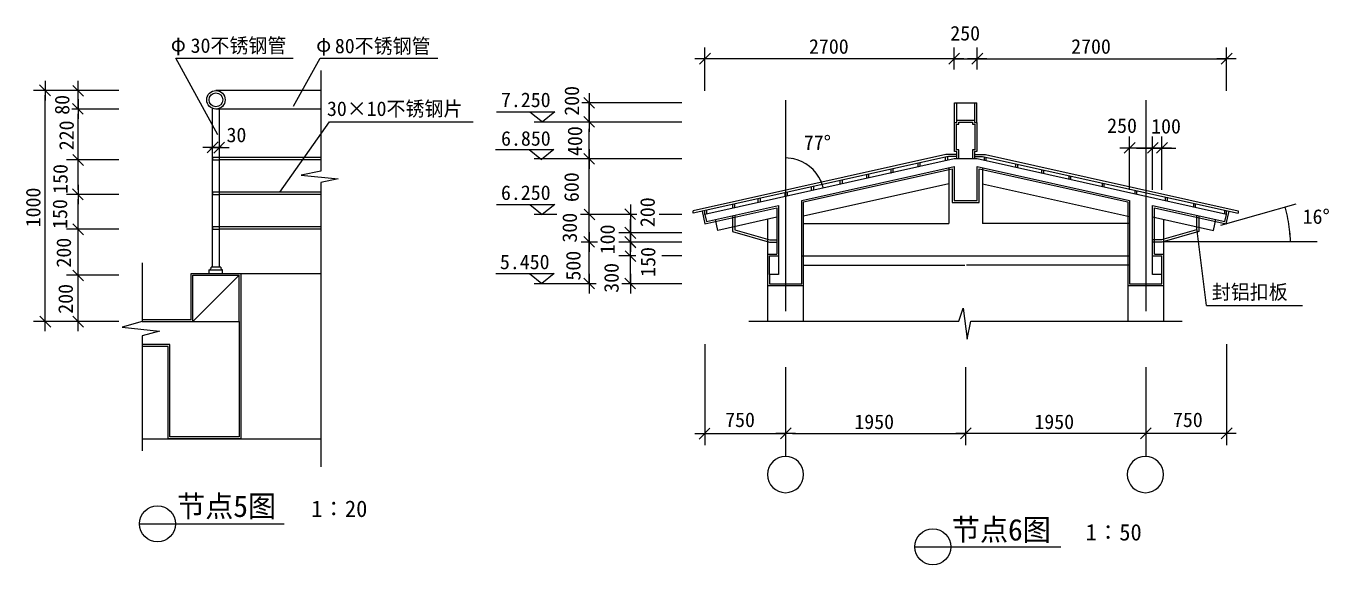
# Model space of a CAD drawing. Header units: metres. Extents: x 3364 to 31650, y -1208 to 34830.
# Drawn here: x 3431 to 31650, y -1208 to 10459 of the extents above; entities that cross this region are included whole.
import ezdxf

# ---------------------------------------------------------------- set-up
doc = ezdxf.new("R2010")
doc.units = ezdxf.units.M
for name, color, linetype in [('2', 2, 'Continuous'), ('3', 3, 'Continuous'), ('4', 4, 'Continuous'), ('D', 3, 'Continuous'), ('MC', 4, 'Continuous'), ('PUB_DIM', 3, 'Continuous'), ('Q', 4, 'Continuous')]:
    doc.layers.add(name, color=color, linetype=linetype)

# ---------------------------------------------------------------- blocks, each defined once
blk = doc.blocks.new('ARROW2')
at = {"layer": 'D', "color": 5}
blk.add_line((2.12, 0), (-2.12, 0), dxfattribs=at)
at = {"layer": 'D', "color": 6}
blk.add_lwpolyline([(-1.13, -1.13), (1.21, 1.21)], dxfattribs=at)
blk = doc.blocks.new('ARROW1')
at = {"layer": 'D'}
blk.add_lwpolyline([(-1.5, 0), (0, 0)], dxfattribs=at)
blk = doc.blocks.new('HN10')
for start, end in [(0, 180), (180, 0)]:
    blk.add_arc((0, 0), 688, start, end)
blk = doc.blocks.new('_INDEX')
blk.add_line((-0.5, 0), (0.5, 0))
blk.add_circle((0, 0), 0.5)

msp = doc.modelspace()

# ---------------------------------------------------------------- linework, layer by layer
for p, q in [((9817.7, 9062.33), (7543.33, 9062.33)), ((9817.7, 8662.33), (7543.33, 8662.33)), ((7468.33, 7312.33), (7468.33, 8079.43)), ((7618.33, 7312.33), (7618.33, 8079.43)), ((7368.33, 7829.43), (7268.33, 7829.43)), ((7468.33, 7829.43), (7618.33, 7829.43)), ((7718.33, 7829.43), (7818.33, 7829.43)), ((29311.63, 6147.42), (30943.01, 6613.53)), ((16601.44, 6381.49), (16269.22, 6381.49)), ((16519.22, 6081.49), (16519.22, 6281.49)), ((17636.58, 6381.49), (17152.01, 6381.49)), ((17636.58, 5981.49), (16269.22, 5981.49)), ((17636.58, 5981.49), (16269.22, 5981.49)), ((17636.58, 5781.49), (16269.22, 5781.49)), ((17636.58, 5781.49), (16269.22, 5781.49)), ((16519.22, 5581.49), (16519.22, 5681.49)), ((16519.22, 5581.49), (16519.22, 5681.49)), ((16638.64, 5481.49), (16269.22, 5481.49)), ((16577.54, 5481.49), (16269.22, 5481.49)), ((16519.22, 4881.49), (16519.22, 5481.49)), ((17636.58, 5481.49), (17200.79, 5481.49)), ((17636.58, 5481.49), (17237.45, 5481.49)), ((20230.87, 5481.49), (27330.87, 5481.49)), ((8086.46, 5102.33), (9817.7, 5102.33)), ((17636.58, 4881.49), (16332.32, 4881.49)), ((16519.22, 4781.49), (16519.22, 4681.49)), ((18130.87, 3574.69), (18130.87, 1387.23)), ((29430.87, 3574.69), (29430.87, 1387.23)), ((5943.71, 1522.33), (9817.7, 1522.33)), ((18147.98, 1637.23), (19880.87, 1637.23)), ((29330.87, 1637.23), (27678.2, 1637.23)), ((6668.73, -316.2), (9022.86, -316.2)), ((23461.98, -817.88), (25845.58, -817.88))]:
    msp.add_line(p, q)
for points in [[(7618.33, 7562.33), (7618.33, 7612.33), (7468.33, 7612.33), (7468.33, 7562.33)], [(7618.33, 6812.33), (7618.33, 6862.33), (7468.33, 6862.33), (7468.33, 6812.33)], [(7618.33, 6062.33), (7618.33, 6112.33), (7468.33, 6112.33), (7468.33, 6062.33)]]:
    msp.add_lwpolyline(points, close=True)
for radius in [200, 150]:
    msp.add_circle((7543.33, 8862.33), radius)
msp.add_arc((28070.87, 5792.92), 2737.08, 3.14, 12.81)
at = {"layer": '2'}
for p, q in [((23580.87, 8331.49), (23630.87, 8331.49)), ((23580.87, 7781.49), (23580.87, 8331.49)), ((23630.87, 8381.49), (23930.87, 8381.49)), ((23630.87, 8331.49), (23630.87, 8381.49)), ((23930.87, 8381.49), (23930.87, 8331.49)), ((23930.87, 8331.49), (23980.87, 8331.49)), ((23980.87, 8331.49), (23980.87, 7781.49)), ((23630.87, 7781.49), (23580.87, 7781.49)), ((23630.87, 7581.49), (23630.87, 7781.49)), ((23930.87, 7781.49), (23930.87, 7581.49)), ((23980.87, 7781.49), (23930.87, 7781.49)), ((23930.87, 7581.49), (23630.87, 7581.49)), ((19530.87, 5081.49), (19530.87, 5481.49)), ((19530.87, 5481.49), (19730.87, 5481.49)), ((27830.87, 5481.49), (28030.87, 5481.49)), ((28030.87, 5081.49), (28030.87, 5481.49)), ((7046.46, 4062.33), (7046.46, 5062.33)), ((7046.46, 5062.33), (8046.46, 5062.33)), ((7046.46, 5062.33), (8046.46, 5062.33)), ((8046.46, 4062.33), (8046.46, 5062.33)), ((19930.87, 4881.49), (19930.87, 4881.49)), ((27630.87, 4881.49), (27630.87, 4881.49)), ((5943.71, 4062.33), (8046.46, 4062.33)), ((8046.46, 4062.33), (8046.46, 1562.33)), ((6546.46, 3562.33), (5943.71, 3562.33)), ((6546.46, 1562.33), (6546.46, 3562.33)), ((8046.46, 1562.33), (6546.46, 1562.33))]:
    msp.add_line(p, q, dxfattribs=at)
msp.add_lwpolyline([(27830.87, 6573.14), (29396.06, 6225.32), (29430.87, 6381.49), (24030.87, 7581.49), (23530.87, 7581.49), (18130.87, 6381.49), (18165.68, 6225.32), (19730.87, 6573.14), (19730.87, 5081.49), (19530.87, 5081.49), (19530.87, 4881.49), (20230.87, 4881.49), (20230.87, 6684.25), (23530.87, 7417.59), (23530.87, 6681.49), (24030.87, 6681.49), (24030.87, 7417.59), (27330.87, 6684.25), (27330.87, 4881.49), (28030.87, 4881.49), (28030.87, 5081.49), (27830.87, 5081.49)], close=True, dxfattribs=at)
at = {"layer": '3'}
for p, q in [((18130.87, 9055.37), (18130.87, 9997.71)), ((23530.87, 9520.54), (23530.87, 9997.71)), ((23530.87, 9520.54), (23530.87, 9997.71)), ((24030.87, 9520.54), (24030.87, 9997.71)), ((24030.87, 9520.54), (24030.87, 9997.71)), ((29430.87, 9055.37), (29430.87, 9997.71)), ((23380.87, 9747.71), (18129.15, 9747.71)), ((23380.87, 9747.71), (23230.87, 9747.71)), ((23530.87, 9747.71), (24030.87, 9747.71)), ((24028.62, 9747.71), (24330.87, 9747.71)), ((24028.62, 9747.71), (29430.52, 9747.71)), ((17636.58, 8794.16), (15470.17, 8794.16)), ((17636.58, 8794.16), (15489.58, 8794.16)), ((15630.42, 8381.49), (15630.42, 8794.16)), ((19880.87, 8857.5), (19880.87, 4285.18)), ((23540.87, 8794.16), (24020.87, 8794.16)), ((23540.87, 8371.49), (23540.87, 8794.16)), ((23590.87, 8371.49), (23590.87, 8794.16)), ((23970.87, 8794.16), (23970.87, 8371.49)), ((24020.87, 8371.49), (24020.87, 8794.16)), ((27680.87, 8857.5), (27680.87, 4285.18)), ((15630.42, 8381.49), (14438.28, 8381.49)), ((17636.58, 8381.49), (15380.42, 8381.49)), ((17636.58, 8381.49), (15380.42, 8381.49)), ((15630.42, 7581.49), (15630.42, 8231.49)), ((23540.87, 8371.49), (23590.87, 8371.49)), ((23540.87, 7741.49), (23540.87, 8371.49)), ((23590.87, 8421.49), (23970.87, 8421.49)), ((23970.87, 8371.49), (24020.87, 8371.49)), ((24020.87, 8371.49), (24020.87, 7741.49)), ((27330.87, 6912.98), (27330.87, 8068.37)), ((27830.87, 6912.98), (27830.87, 8068.37)), ((27830.87, 6912.98), (27830.87, 8068.37)), ((28030.87, 6912.98), (28030.87, 8068.37)), ((23353.51, 7675.25), (17880.87, 6459.11)), ((23412.23, 7637.08), (17880.87, 6407.89)), ((23346.52, 7540.52), (23346.52, 7622.48)), ((23591.33, 7675.25), (23353.51, 7675.25)), ((23392.82, 7550.81), (23392.82, 7632.76)), ((23591.33, 7637.08), (23412.23, 7637.08)), ((23590.87, 7741.49), (23540.87, 7741.49)), ((23590.87, 7581.49), (23590.87, 7741.49)), ((23970.4, 7675.25), (24208.23, 7675.25)), ((23970.4, 7637.08), (24149.5, 7637.08)), ((23970.87, 7741.49), (23970.87, 7581.49)), ((24020.87, 7741.49), (23970.87, 7741.49)), ((24149.5, 7637.08), (29680.87, 6407.89)), ((24188.72, 7546.41), (24188.72, 7628.36)), ((24208.23, 7675.25), (29680.87, 6459.11)), ((24225.44, 7538.25), (24225.44, 7620.2)), ((28171.8, 7818.37), (27329.9, 7818.37)), ((27480.87, 7818.37), (28171.8, 7818.37)), ((27830.87, 7818.37), (28030.87, 7818.37)), ((28180.87, 7818.37), (28330.87, 7818.37)), ((9817.7, 7612.33), (7618.33, 7612.33)), ((9817.7, 7562.33), (7618.33, 7562.33)), ((15630.42, 7581.49), (14438.28, 7581.49)), ((17636.58, 7581.49), (15380.42, 7581.49)), ((17636.58, 7581.49), (15380.42, 7581.49)), ((15630.42, 6531.49), (15630.42, 7581.49)), ((20270.87, 6652.17), (23490.87, 7367.72)), ((22165.4, 7269.66), (22165.4, 7351.61)), ((22211.69, 7281.99), (22211.69, 7363.95)), ((22750.11, 7409.89), (22750.11, 7491.85)), ((22796.41, 7422.23), (22796.41, 7504.18)), ((23414.47, 7391.72), (23414.47, 6181.49)), ((23490.87, 7367.72), (23490.87, 6641.49)), ((24070.87, 6641.49), (24070.87, 7367.72)), ((24070.87, 7367.72), (27290.87, 6652.17)), ((24147.26, 7395.27), (24147.26, 6181.49)), ((24871.56, 7396.85), (24871.56, 7478.8)), ((24908.27, 7389.51), (24908.27, 7471.46)), ((25435.16, 7266.87), (25435.16, 7348.82)), ((25471.88, 7259.53), (25471.88, 7341.49)), ((9817.7, 7315.79), (9388.35, 7228.41)), ((9388.35, 7228.41), (10194.14, 7148.89)), ((10194.14, 7148.89), (9817.7, 7070.52)), ((21066.13, 7035.93), (21066.13, 7117.88)), ((21112.43, 7048.27), (21112.43, 7130.22)), ((21639.15, 7164.48), (21639.15, 7246.43)), ((21685.45, 7176.82), (21685.45, 7258.77)), ((26020.45, 7136.9), (26020.45, 7218.85)), ((26057.16, 7129.56), (26057.16, 7211.51)), ((26746.63, 6985.26), (26746.63, 7067.21)), ((26783.35, 6977.92), (26783.35, 7059.87)), ((9817.7, 6862.33), (7618.33, 6862.33)), ((9817.7, 6812.33), (7618.33, 6812.33)), ((19873.31, 6767.14), (19873.31, 6849.09)), ((19919.61, 6779.48), (19919.61, 6861.43)), ((23414.47, 7043.43), (20270.87, 6344.85)), ((20446.34, 6895.69), (20446.34, 6977.64)), ((20492.63, 6908.03), (20492.63, 6989.98)), ((24147.26, 7043.43), (27330.87, 6335.96)), ((27451.14, 6822.79), (27451.14, 6904.74)), ((27487.86, 6815.45), (27487.86, 6897.4)), ((15630.42, 6481.49), (15630.42, 6581.49)), ((18135.33, 6177.6), (19690.87, 6523.28)), ((18738.97, 6510.04), (18738.97, 6591.99)), ((18785.27, 6522.38), (18785.27, 6604.33)), ((19288.6, 6638.59), (19288.6, 6720.54)), ((19334.9, 6650.93), (19334.9, 6732.88)), ((19690.87, 6523.28), (19690.87, 5521.49)), ((20270.87, 4071.72), (20270.87, 6652.17)), ((23490.87, 6641.49), (24070.87, 6641.49)), ((27290.87, 6652.17), (27290.87, 4071.72)), ((27870.87, 6523.28), (29426.4, 6177.6)), ((27870.87, 5521.49), (27870.87, 6523.28)), ((28113.66, 6678.14), (28113.66, 6760.09)), ((28150.37, 6670.8), (28150.37, 6752.75)), ((28726.07, 6539.05), (28726.07, 6621)), ((28762.78, 6531.71), (28762.78, 6613.66)), ((14926.78, 6381.49), (14438.28, 6381.49)), ((16662.54, 6381.49), (15440.05, 6381.49)), ((15630.42, 6381.49), (15464.49, 6381.49)), ((16663.19, 6381.49), (15464.49, 6381.49)), ((15630.42, 5781.49), (15630.42, 6381.49)), ((17636.58, 6381.49), (17139.79, 6381.49)), ((17556.22, 6381.49), (17188.03, 6381.49)), ((17880.87, 6407.89), (17880.87, 6459.11)), ((18074.41, 6450.9), (18135.33, 6177.6)), ((18130.87, 6381.49), (18130.87, 6463.44)), ((18177.16, 6393.83), (18177.16, 6475.78)), ((18412.98, 6034.42), (18360.91, 6268.71)), ((19690.87, 6318.4), (18412.98, 6034.42)), ((19490.87, 6273.95), (19490.87, 4071.72)), ((27830.87, 6327.29), (29148.76, 6034.42)), ((28070.87, 5081.49), (28070.87, 6273.95)), ((29148.76, 6034.42), (29200.82, 6268.71)), ((29394.15, 6388.83), (29394.15, 6470.78)), ((29426.4, 6177.6), (29487.32, 6450.9)), ((29430.87, 6381.49), (29430.87, 6463.44)), ((29680.87, 6459.11), (29680.87, 6407.89)), ((9817.7, 6112.33), (7618.33, 6112.33)), ((9817.7, 6062.33), (7618.33, 6062.33)), ((20270.87, 6181.49), (23414.47, 6181.49)), ((27330.87, 6181.49), (24147.26, 6181.49)), ((29000.17, 4408.69), (28791.16, 6081.92)), ((15770.54, 5781.49), (15452.27, 5781.49)), ((15807.2, 5781.49), (15488.93, 5781.49)), ((15630.42, 4883.78), (15630.42, 5787.78)), ((15630.42, 5681.49), (15630.42, 5581.49)), ((17636.58, 5781.49), (16283.81, 5781.49)), ((17636.58, 5781.49), (16320.47, 5781.49)), ((28070.87, 5792.92), (31391.9, 5792.92)), ((19490.87, 5521.49), (19690.87, 5521.49)), ((27870.87, 5521.49), (28070.87, 5521.49)), ((7006.46, 5102.33), (8086.46, 5102.33)), ((7006.46, 4102.33), (7006.46, 5102.33)), ((8086.46, 1522.33), (8086.46, 5102.33)), ((20270.87, 5281.49), (23764.47, 5281.49)), ((27330.87, 5281.49), (23797.26, 5281.49)), ((28070.87, 4071.72), (28070.87, 5121.49)), ((15630.42, 4881.49), (14438.28, 4881.49)), ((15782.39, 4881.49), (15380.42, 4881.49)), ((17636.58, 4881.49), (16356.76, 4881.49)), ((19490.87, 4841.49), (20270.87, 4841.49)), ((27290.87, 4841.49), (28070.87, 4841.49)), ((23635.43, 4071.72), (23725.12, 4349.14)), ((23725.12, 4349.14), (23810.81, 3680.15)), ((29000.17, 4408.69), (31079.21, 4408.69)), ((5943.71, 4062.33), (5514.36, 3941.91)), ((7006.46, 4102.33), (5943.71, 4102.33)), ((19083.65, 4071.72), (23635.43, 4071.72)), ((23810.81, 3680.15), (23895.79, 4071.72)), ((23895.79, 4071.72), (28472.89, 4071.72)), ((5514.36, 3941.91), (6320.15, 3851.69)), ((6320.15, 3851.69), (5943.71, 3755.84)), ((6506.46, 3522.33), (5943.71, 3522.33)), ((6506.46, 1522.33), (6506.46, 3522.33)), ((19880.87, 3074.69), (19880.87, 1387.23)), ((23780.87, 3074.69), (23780.87, 1387.23)), ((23780.87, 3074.69), (23780.87, 1387.23)), ((27680.87, 3074.69), (27680.87, 1387.23)), ((8086.46, 1522.33), (6506.46, 1522.33)), ((19880.87, 1637.23), (19880.87, 1141.34)), ((20030.87, 1637.23), (23781.06, 1637.23)), ((27678.48, 1637.23), (23781.06, 1637.23)), ((27680.87, 1637.23), (27680.87, 1141.34))]:
    msp.add_line(p, q, dxfattribs=at)
for points in [[(18730.87, 6350.92), (18730.87, 6010.06), (19530.87, 5781.49), (19690.87, 5781.49)], [(18780.87, 6362.03), (18780.87, 6047.78), (19537.87, 5831.49), (19690.87, 5831.49)], [(28780.87, 6362.03), (28780.87, 6047.78), (28023.86, 5831.49), (27830.87, 5831.49)], [(28830.87, 6350.92), (28830.87, 6010.06), (28030.87, 5781.49), (27830.87, 5781.49)]]:
    msp.add_lwpolyline(points, dxfattribs=at)
msp.add_arc((19880.87, 6770.38), 833.75, 22.85, 79.68, dxfattribs=at)
at = {"layer": '4'}
for p, q in [((7584.71, 8102.33), (6675.07, 9766.1)), ((6675.07, 9766.1), (9212.84, 9766.1)), ((9222.94, 8726.93), (9800.64, 9766.1)), ((9800.64, 9766.1), (12351.55, 9766.1)), ((9817.7, 9495.46), (9817.7, 7315.79)), ((7468.33, 5239.39), (7468.33, 8674.16)), ((7618.33, 5239.39), (7618.33, 8674.16)), ((8928.8, 6862.33), (10004.24, 8385.78)), ((10004.24, 8385.78), (13115.72, 8385.78)), ((9817.7, 7070.52), (9817.7, 917.3)), ((5943.71, 5334.45), (5943.71, 4062.33)), ((7398.33, 5102.33), (7398.33, 5179.39)), ((7398.33, 5179.39), (7688.33, 5179.39)), ((7648.33, 5239.39), (7438.33, 5239.39)), ((7688.33, 5102.33), (7688.33, 5179.39)), ((8046.46, 5062.33), (7046.46, 4062.33)), ((5943.71, 3755.84), (5943.71, 1265.55))]:
    msp.add_line(p, q, dxfattribs=at)
for centre, start, end in [((7382.31, 5233.41), 286.52, 6.1), ((7704.35, 5233.41), 173.9, 253.48)]:
    msp.add_arc(centre, 56.34, start, end, dxfattribs=at)
at = {"layer": 'D'}
for p, q in [((5443.71, 9062.33), (3595.46, 9062.33)), ((5443.71, 9062.33), (4306.08, 9062.33)), ((4556.08, 9162.33), (4556.08, 9262.33)), ((4556.08, 8662.33), (4556.08, 9062.33)), ((3845.46, 4162.33), (3845.46, 8962.33)), ((5443.71, 8662.33), (4422.16, 8662.33)), ((5443.71, 8662.33), (4452.19, 8662.33)), ((4556.08, 7662.33), (4556.08, 8562.33)), ((4556.08, 8562.33), (4556.08, 8462.33)), ((13618, 8601.61), (14882.2, 8601.61)), ((14345.19, 8601.61), (14613.69, 8384.24)), ((14882.2, 8601.61), (14613.69, 8384.24)), ((13600.98, 7787.97), (14865.19, 7787.97)), ((14328.17, 7787.97), (14596.68, 7570.6)), ((14865.19, 7787.97), (14596.68, 7570.6)), ((5443.71, 7562.33), (4306.08, 7562.33)), ((5443.71, 7562.33), (4306.08, 7562.33)), ((4556.08, 6912.33), (4556.08, 7462.33)), ((5443.71, 6812.33), (4306.08, 6812.33)), ((5443.71, 6812.33), (4306.08, 6812.33)), ((4556.08, 6162.33), (4556.08, 6712.33)), ((13617, 6596.82), (14881.2, 6596.82)), ((14344.18, 6596.82), (14612.69, 6379.45)), ((14881.2, 6596.82), (14612.69, 6379.45)), ((5443.71, 6062.33), (4306.08, 6062.33)), ((5443.71, 6062.33), (4306.08, 6062.33)), ((4556.08, 5162.33), (4556.08, 5962.33)), ((13604.33, 5101.61), (14868.54, 5101.61)), ((14331.52, 5101.61), (14600.03, 4884.24)), ((14868.54, 5101.61), (14600.03, 4884.24)), ((5443.71, 5062.33), (4306.08, 5062.33)), ((5443.71, 5062.33), (4306.08, 5062.33)), ((4556.08, 4162.33), (4556.08, 4962.33)), ((5443.71, 4062.33), (3595.46, 4062.33)), ((5443.71, 4062.33), (4306.08, 4062.33))]:
    msp.add_line(p, q, dxfattribs=at)

# ---------------------------------------------------------------- block references
at = {"xscale": 100, "yscale": 100, "zscale": 100}
for p in [(18130.87, 9747.71), (23530.87, 9747.71), (24030.87, 9747.71), (29430.87, 9747.71), (7468.33, 7829.43), (27329.9, 7818.37), (27830.87, 7818.37), (28030.87, 7818.37), (19880.87, 1637.23), (23780.87, 1637.23), (27680.87, 1637.23), (29430.87, 1637.23)]:
    msp.add_blockref('ARROW2', p, dxfattribs=at)
for name, p, xscale, yscale, zscale, rotation in [('ARROW2', (15630.42, 8794.16), 100, 100, 100, 90), ('ARROW2', (15630.42, 8381.49), 100, 100, 100, 90), ('ARROW2', (7618.33, 7829.43), 100, 100, 100, 180), ('ARROW2', (15630.42, 7581.49), 100, 100, 100, 90), ('ARROW2', (16519.22, 6381.49), 100, 100, 100, 90), ('ARROW1', (30702.63, 6544.85), 120, 120, 120, 104.38), ('ARROW2', (16519.22, 5981.49), 100, 100, 100, 90), ('ARROW2', (16519.22, 5781.49), 100, 100, 100, 90), ('ARROW2', (16519.22, 5981.49), 100, 100, 100, 270), ('ARROW2', (16519.22, 5781.49), 100, 100, 100, 270), ('ARROW1', (30807.94, 5792.92), 120, 120, 120, 271.57), ('ARROW2', (16519.22, 5481.49), 100, 100, 100, 270), ('ARROW2', (16519.22, 5481.49), 100, 100, 100, 270), ('ARROW2', (15630.42, 4881.49), 100, 100, 100, 90), ('ARROW2', (16519.22, 4881.49), 100, 100, 100, 90), ('ARROW2', (18130.87, 1637.23), 100, 100, 100, 180)]:
    msp.add_blockref(name, p, dxfattribs=dict(xscale=xscale, yscale=yscale, zscale=zscale, rotation=rotation))
at = {"layer": '3'}
for name, p, xscale, yscale, zscale, rotation in [('ARROW1', (19880.87, 7604.13), 120, 120, 120, 174.84), ('ARROW1', (20694.76, 6951.24), 120, 120, 120, 287.69), ('ARROW2', (15630.42, 6381.49), 100, 100, 100, 270), ('ARROW2', (15630.42, 5781.49), 100, 100, 100, 90)]:
    msp.add_blockref(name, p, dxfattribs=dict(at, xscale=xscale, yscale=yscale, zscale=zscale, rotation=rotation))
at = {"layer": 'D', "xscale": 100, "yscale": 100, "zscale": 100}
for p, rotation in [((3845.46, 9062.33), 90), ((4556.08, 9062.33), 270), ((4556.08, 8662.33), 90), ((4556.08, 7562.33), 270), ((4556.08, 6812.33), 90), ((4556.08, 6062.33), 270), ((4556.08, 5062.33), 270), ((3845.46, 4062.33), 270), ((4556.08, 4062.33), 270)]:
    msp.add_blockref('ARROW2', p, dxfattribs=dict(at, rotation=rotation))
at = {"layer": 'MC', "xscale": 0.57, "yscale": 0.57, "zscale": 0.57}
for p in [(19880.76, 748.65), (27673.89, 748.6)]:
    msp.add_blockref('HN10', p, dxfattribs=at)
at = {"layer": 'PUB_DIM', "xscale": 780, "yscale": 780, "zscale": 780}
for p in [(6278.5, -316.2), (23071.75, -817.88)]:
    msp.add_blockref('_INDEX', p, dxfattribs=at)

# ---------------------------------------------------------------- texts
for s, height, p in [('250', 316, (23448.78, 10146.44)), ('30不锈钢管', 316, (6994.79, 9879.24)), ('80不锈钢管', 316, (10119.32, 9870.12)), ('2700', 316, (20388.67, 9860.24)), ('2700', 316, (26066.88, 9860.24)), ('30×10不锈钢片', 316, (9947.82, 8512)), ('7.250', 316, (13717.2, 8703.91)), ('30', 316, (7772.51, 7944.66)), ('250', 316, (26847.11, 8146.18)), ('100', 316, (27799.4, 8132.56)), ('6.850', 316, (13718.99, 7868.88)), ('77°', 316, (20276.38, 7776.78)), ('6.250', 316, (13716.89, 6694.67)), ('16°', 316, (31080.52, 6177.39)), ('5.450', 316, (13694.42, 5195.17)), ('封铝扣板', 316, (29113.81, 4543.13)), ('750 ', 316, (18572.71, 1777.4)), ('1950', 316, (21370.46, 1734.71)), ('1950', 316, (25270.46, 1734.71)), ('750', 316, (28271.72, 1777.4)), ('节点5图', 468, (6702.48, -169.4)), ('1∶20', 357, (9608.43, -169.49)), ('节点6图', 468, (23483.81, -679.23)), ('1∶50', 357, (26380.65, -678.83))]:
    msp.add_text(s, height=height).set_placement(p)
for s, p in [('200', (15407.94, 8517.29)), ('80', (4368.87, 8537.98)), ('220', (4464.25, 7770.25)), ('400', (15475.5, 7646.5)), ('150', (4331.5, 6827.04)), ('600', (15402.01, 6648.54)), ('1000', (3742.85, 6101.93)), ('150', (4321.49, 6067.04)), ('200', (17048.14, 6106.42)), ('300', (15361.6, 5770.36)), ('100', (16181.93, 5517.66)), ('200', (4404.18, 5230.25)), ('150', (17060.01, 5030.16)), ('500 ', (15440.69, 4948.74)), ('300', (16266.45, 4684.46)), ('200', (4444.23, 4230.25))]:
    msp.add_text(s, height=316, rotation=90).set_placement(p)
at = {"layer": 'Q'}
for p in [(6565.75, 9910.92), (9713.85, 9902.62)]:
    msp.add_text('φ', height=316, dxfattribs=at).set_placement(p)

doc.saveas('drawing.dxf')
